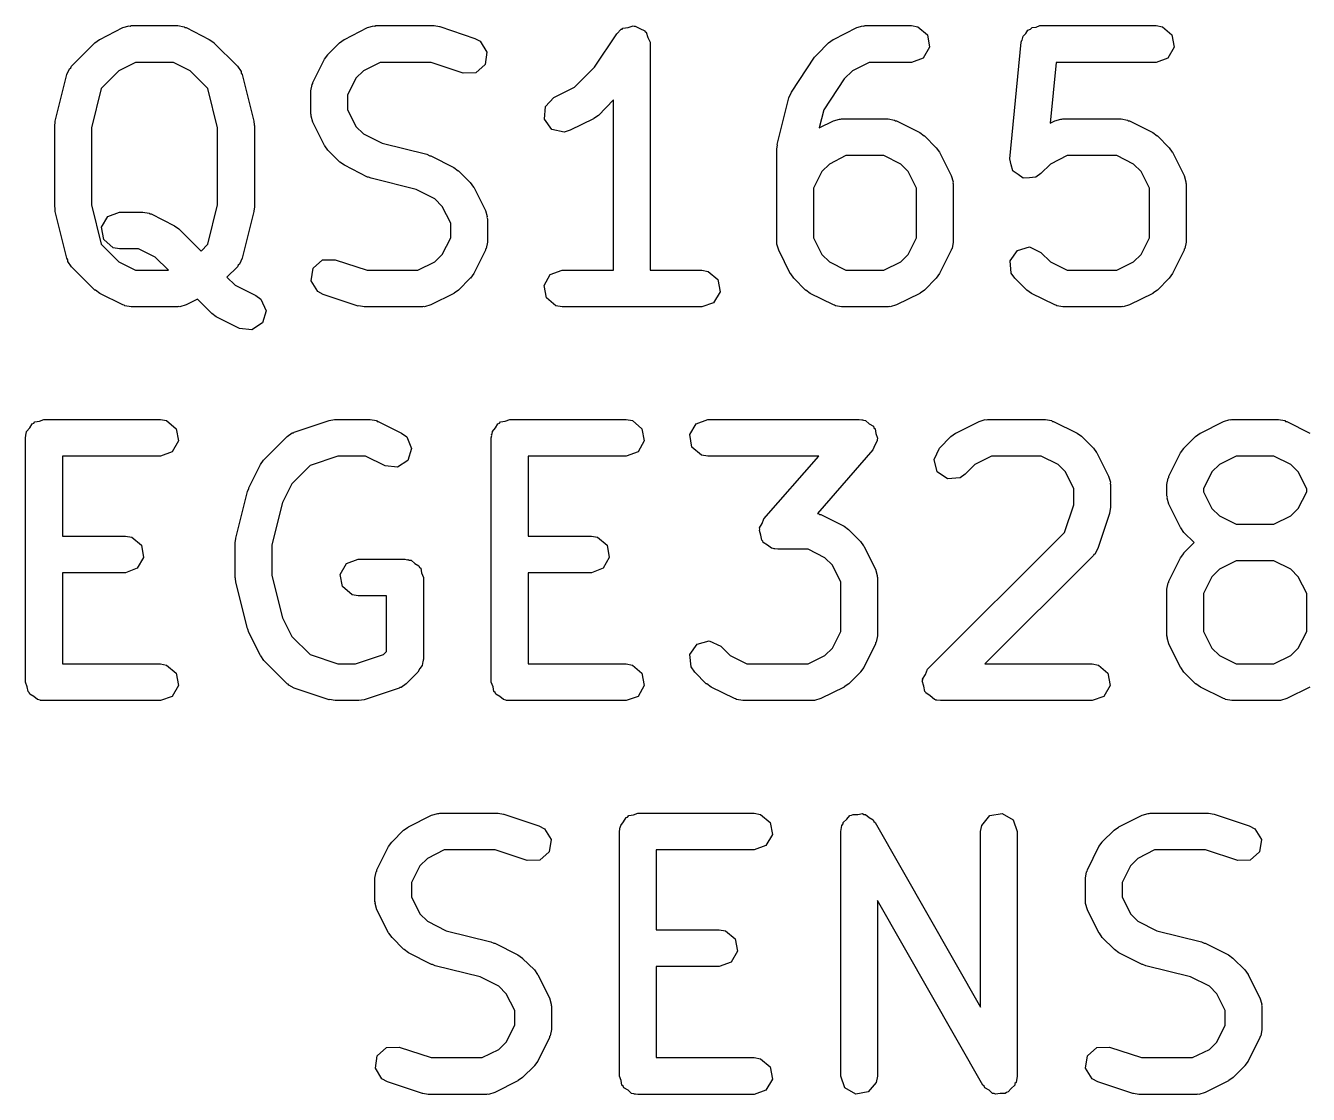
# Model space of a CAD drawing. Extents: x 127.9 to 167.5, y -121.6 to -83.1.
# Drawn here: x 138.49 to 143.73, y -121.64 to -117.27 of the extents above; entities that cross this region are included whole.
import ezdxf

# ---------------------------------------------------------------- set-up
doc = ezdxf.new("R2010")
doc.units = 0
doc.layers.add('BLACK', color=7, linetype='CONTINUOUS')

msp = doc.modelspace()

# ---------------------------------------------------------------- linework, layer by layer
at = {"layer": 'BLACK', "linetype": 'CONTINUOUS'}
for p, q in [((138.912, -117.269), (138.917, -117.267)), ((138.917, -117.267), (139.107, -117.267)), ((139.107, -117.267), (139.133, -117.272)), ((139.912, -117.269), (139.917, -117.267)), ((139.917, -117.267), (140.155, -117.267)), ((140.155, -117.267), (140.177, -117.271)), ((141.912, -117.269), (141.917, -117.267)), ((141.917, -117.267), (142.107, -117.267)), ((142.107, -117.267), (142.133, -117.272)), ((142.616, -117.273), (142.631, -117.267)), ((142.631, -117.267), (143.107, -117.267)), ((143.107, -117.267), (143.133, -117.272)), ((138.788, -117.323), (138.883, -117.275)), ((138.883, -117.275), (138.908, -117.268)), ((138.908, -117.268), (138.912, -117.269)), ((139.133, -117.272), (139.136, -117.275)), ((139.136, -117.275), (139.141, -117.275)), ((139.141, -117.275), (139.236, -117.323)), ((139.788, -117.323), (139.883, -117.275)), ((139.883, -117.275), (139.908, -117.268)), ((139.908, -117.268), (139.912, -117.269)), ((140.177, -117.271), (140.178, -117.271)), ((140.178, -117.271), (140.321, -117.319)), ((140.321, -117.319), (140.344, -117.331)), ((140.811, -117.437), (140.902, -117.301)), ((140.902, -117.301), (140.92, -117.282)), ((140.92, -117.282), (140.924, -117.281)), ((140.924, -117.281), (140.927, -117.277)), ((140.927, -117.277), (140.948, -117.274)), ((140.948, -117.274), (140.969, -117.268)), ((140.969, -117.268), (140.973, -117.269)), ((140.973, -117.269), (140.977, -117.269)), ((140.977, -117.269), (140.996, -117.279)), ((140.996, -117.279), (141.016, -117.288)), ((141.016, -117.288), (141.018, -117.292)), ((141.018, -117.292), (141.022, -117.294)), ((141.022, -117.294), (141.029, -117.315)), ((141.029, -117.315), (141.039, -117.334)), ((141.788, -117.323), (141.883, -117.275)), ((141.883, -117.275), (141.908, -117.268)), ((141.908, -117.268), (141.912, -117.269)), ((142.133, -117.272), (142.172, -117.305)), ((142.172, -117.305), (142.181, -117.355)), ((142.559, -117.327), (142.563, -117.31)), ((142.563, -117.31), (142.575, -117.299)), ((142.575, -117.299), (142.583, -117.285)), ((142.583, -117.285), (142.593, -117.281)), ((142.593, -117.281), (142.6, -117.274)), ((142.6, -117.274), (142.616, -117.273)), ((143.133, -117.272), (143.172, -117.305)), ((143.172, -117.305), (143.181, -117.355)), ((138.673, -117.432), (138.768, -117.337)), ((138.768, -117.337), (138.787, -117.324)), ((138.787, -117.324), (138.788, -117.323)), ((139.236, -117.323), (139.254, -117.336)), ((139.254, -117.336), (139.255, -117.337)), ((139.255, -117.337), (139.351, -117.432)), ((139.721, -117.385), (139.768, -117.337)), ((139.768, -117.337), (139.787, -117.324)), ((139.787, -117.324), (139.788, -117.323)), ((140.344, -117.331), (140.371, -117.375)), ((141.039, -117.334), (141.038, -117.338)), ((141.038, -117.338), (141.039, -117.342)), ((141.039, -117.342), (141.039, -118.267)), ((141.721, -117.385), (141.768, -117.337)), ((141.768, -117.337), (141.787, -117.324)), ((141.787, -117.324), (141.788, -117.323)), ((142.181, -117.355), (142.155, -117.4)), ((142.509, -117.811), (142.556, -117.335)), ((142.556, -117.335), (142.557, -117.331)), ((142.557, -117.329), (142.559, -117.327)), ((142.557, -117.331), (142.557, -117.329)), ((143.181, -117.355), (143.155, -117.4)), ((138.934, -117.417), (138.866, -117.452)), ((139.089, -117.417), (138.934, -117.417)), ((139.158, -117.452), (139.089, -117.417)), ((139.659, -117.499), (139.707, -117.404)), ((139.707, -117.404), (139.72, -117.386)), ((139.72, -117.386), (139.721, -117.385)), ((139.934, -117.417), (139.866, -117.452)), ((140.143, -117.417), (139.934, -117.417)), ((140.274, -117.461), (140.143, -117.417)), ((140.371, -117.375), (140.364, -117.426)), ((141.616, -117.539), (141.711, -117.396)), ((141.711, -117.396), (141.719, -117.388)), ((141.719, -117.388), (141.721, -117.385)), ((141.934, -117.417), (141.866, -117.452)), ((142.107, -117.417), (141.934, -117.417)), ((142.155, -117.4), (142.107, -117.417)), ((142.699, -117.417), (142.674, -117.666)), ((143.107, -117.417), (142.699, -117.417)), ((143.155, -117.4), (143.107, -117.417)), ((138.606, -117.658), (138.653, -117.467)), ((138.653, -117.467), (138.664, -117.443)), ((138.664, -117.443), (138.67, -117.439)), ((138.67, -117.439), (138.673, -117.432)), ((138.866, -117.452), (138.794, -117.524)), ((139.23, -117.524), (139.158, -117.452)), ((139.351, -117.432), (139.366, -117.454)), ((139.366, -117.454), (139.366, -117.461)), ((139.366, -117.461), (139.37, -117.467)), ((139.37, -117.467), (139.418, -117.658)), ((139.866, -117.452), (139.835, -117.482)), ((140.325, -117.46), (140.274, -117.461)), ((140.364, -117.426), (140.325, -117.46)), ((140.729, -117.519), (140.811, -117.437)), ((141.866, -117.452), (141.832, -117.485)), ((138.794, -117.524), (138.754, -117.685)), ((139.27, -117.685), (139.23, -117.524)), ((139.651, -117.533), (139.656, -117.507)), ((139.656, -117.507), (139.659, -117.504)), ((139.659, -117.504), (139.659, -117.499)), ((139.835, -117.482), (139.801, -117.551)), ((140.645, -117.561), (140.729, -117.519)), ((141.832, -117.485), (141.748, -117.611)), ((139.651, -117.628), (139.651, -117.533)), ((139.801, -117.551), (139.801, -117.61)), ((140.61, -117.598), (140.645, -117.561)), ((140.889, -117.571), (140.827, -117.634)), ((140.889, -118.267), (140.889, -117.571)), ((141.558, -117.753), (141.606, -117.562)), ((141.606, -117.562), (141.616, -117.539)), ((141.616, -117.539), (141.616, -117.539)), ((139.653, -117.632), (139.651, -117.628)), ((139.652, -117.637), (139.653, -117.632)), ((139.801, -117.61), (139.835, -117.679)), ((140.607, -117.649), (140.61, -117.598)), ((140.827, -117.634), (140.808, -117.646)), ((141.748, -117.611), (141.73, -117.685)), ((138.604, -117.676), (138.606, -117.661)), ((138.604, -118.009), (138.604, -117.676)), ((138.606, -117.661), (138.606, -117.658)), ((138.754, -117.685), (138.754, -118)), ((139.27, -118), (139.27, -117.685)), ((139.418, -117.658), (139.419, -117.672)), ((139.419, -117.672), (139.42, -117.676)), ((139.42, -117.676), (139.42, -118.009)), ((139.659, -117.662), (139.652, -117.637)), ((139.707, -117.757), (139.659, -117.662)), ((139.835, -117.679), (139.866, -117.709)), ((140.637, -117.691), (140.607, -117.649)), ((140.807, -117.648), (140.712, -117.695)), ((140.808, -117.646), (140.807, -117.648)), ((141.73, -117.685), (141.788, -117.656)), ((141.788, -117.656), (141.813, -117.649)), ((141.813, -117.649), (141.817, -117.65)), ((141.817, -117.65), (141.821, -117.648)), ((141.821, -117.648), (142.012, -117.648)), ((142.012, -117.648), (142.038, -117.653)), ((142.038, -117.653), (142.041, -117.656)), ((142.041, -117.656), (142.045, -117.656)), ((142.045, -117.656), (142.141, -117.704)), ((142.674, -117.666), (142.693, -117.656)), ((142.693, -117.656), (142.718, -117.649)), ((142.718, -117.649), (142.722, -117.65)), ((142.722, -117.65), (142.726, -117.648)), ((142.726, -117.648), (142.964, -117.648)), ((142.964, -117.648), (142.99, -117.653)), ((142.99, -117.653), (142.993, -117.656)), ((142.993, -117.656), (142.998, -117.656)), ((142.998, -117.656), (143.093, -117.704)), ((139.866, -117.709), (139.943, -117.748)), ((140.687, -117.703), (140.637, -117.691)), ((140.712, -117.695), (140.687, -117.703)), ((142.141, -117.704), (142.159, -117.717)), ((142.159, -117.717), (142.16, -117.718)), ((142.16, -117.718), (142.208, -117.766)), ((143.093, -117.704), (143.111, -117.717)), ((143.111, -117.717), (143.113, -117.718)), ((143.113, -117.718), (143.16, -117.766)), ((139.708, -117.758), (139.707, -117.757)), ((139.721, -117.776), (139.708, -117.758)), ((139.768, -117.824), (139.721, -117.776)), ((139.943, -117.748), (140.125, -117.793)), ((141.556, -117.771), (141.559, -117.756)), ((141.556, -118.152), (141.556, -117.771)), ((141.559, -117.756), (141.558, -117.753)), ((142.208, -117.766), (142.221, -117.784)), ((142.221, -117.784), (142.222, -117.785)), ((142.222, -117.785), (142.269, -117.88)), ((143.16, -117.766), (143.173, -117.784)), ((143.173, -117.784), (143.174, -117.785)), ((143.174, -117.785), (143.222, -117.88)), ((139.77, -117.825), (139.768, -117.824)), ((139.788, -117.838), (139.77, -117.825)), ((139.883, -117.886), (139.788, -117.838)), ((140.125, -117.793), (140.137, -117.799)), ((140.137, -117.799), (140.141, -117.799)), ((140.141, -117.799), (140.236, -117.847)), ((141.771, -117.833), (141.74, -117.863)), ((141.839, -117.798), (141.771, -117.833)), ((141.994, -117.798), (141.839, -117.798)), ((142.063, -117.833), (141.994, -117.798)), ((142.093, -117.863), (142.063, -117.833)), ((142.509, -117.812), (142.509, -117.811)), ((142.515, -117.836), (142.509, -117.812)), ((142.509, -117.812), (142.509, -117.812)), ((142.521, -117.861), (142.515, -117.836)), ((142.675, -117.833), (142.636, -117.872)), ((142.744, -117.798), (142.675, -117.833)), ((142.947, -117.798), (142.744, -117.798)), ((143.015, -117.833), (142.947, -117.798)), ((143.046, -117.863), (143.015, -117.833)), ((139.887, -117.886), (139.883, -117.886)), ((139.898, -117.891), (139.887, -117.886)), ((140.081, -117.937), (139.898, -117.891)), ((140.236, -117.847), (140.254, -117.86)), ((140.254, -117.86), (140.255, -117.861)), ((140.255, -117.861), (140.303, -117.908)), ((141.74, -117.863), (141.706, -117.932)), ((142.127, -117.932), (142.093, -117.863)), ((142.269, -117.88), (142.277, -117.905)), ((142.522, -117.861), (142.521, -117.861)), ((142.522, -117.862), (142.522, -117.861)), ((142.543, -117.876), (142.522, -117.862)), ((142.563, -117.891), (142.543, -117.876)), ((142.564, -117.891), (142.563, -117.891)), ((142.589, -117.889), (142.564, -117.891)), ((142.564, -117.891), (142.564, -117.891)), ((142.614, -117.887), (142.589, -117.889)), ((142.615, -117.887), (142.614, -117.887)), ((142.636, -117.872), (142.615, -117.887)), ((142.615, -117.887), (142.615, -117.887)), ((143.08, -117.932), (143.046, -117.863)), ((143.222, -117.88), (143.229, -117.905)), ((140.158, -117.975), (140.081, -117.937)), ((140.303, -117.908), (140.316, -117.927)), ((140.316, -117.927), (140.317, -117.928)), ((140.317, -117.928), (140.365, -118.023)), ((141.706, -117.932), (141.706, -118.134)), ((142.127, -118.134), (142.127, -117.932)), ((142.277, -117.905), (142.276, -117.91)), ((142.276, -117.91), (142.277, -117.914)), ((142.277, -117.914), (142.277, -118.152)), ((143.08, -118.134), (143.08, -117.932)), ((143.229, -117.905), (143.228, -117.91)), ((143.228, -117.91), (143.23, -117.914)), ((143.23, -117.914), (143.23, -118.152)), ((138.754, -118), (138.794, -118.161)), ((139.23, -118.161), (139.27, -118)), ((140.188, -118.006), (140.158, -117.975)), ((138.605, -118.012), (138.604, -118.009)), ((138.606, -118.027), (138.605, -118.012)), ((138.653, -118.218), (138.606, -118.027)), ((138.795, -118.091), (138.821, -118.047)), ((138.821, -118.047), (138.869, -118.029)), ((138.869, -118.029), (138.964, -118.029)), ((138.964, -118.029), (138.99, -118.034)), ((138.99, -118.034), (138.993, -118.037)), ((138.993, -118.037), (138.998, -118.037)), ((138.998, -118.037), (139.093, -118.085)), ((139.418, -118.027), (139.37, -118.218)), ((139.42, -118.009), (139.418, -118.024)), ((139.418, -118.024), (139.418, -118.027)), ((140.223, -118.074), (140.188, -118.006)), ((140.365, -118.023), (140.372, -118.048)), ((140.372, -118.048), (140.371, -118.052)), ((140.371, -118.052), (140.373, -118.057)), ((138.804, -118.142), (138.795, -118.091)), ((139.093, -118.085), (139.111, -118.098)), ((139.111, -118.098), (139.113, -118.099)), ((139.113, -118.099), (139.202, -118.189)), ((140.223, -118.134), (140.223, -118.074)), ((140.373, -118.057), (140.373, -118.152)), ((138.843, -118.175), (138.804, -118.142)), ((140.188, -118.203), (140.223, -118.134)), ((140.373, -118.152), (140.368, -118.178)), ((141.557, -118.156), (141.556, -118.152)), ((141.556, -118.16), (141.557, -118.156)), ((141.706, -118.134), (141.74, -118.203)), ((142.093, -118.203), (142.127, -118.134)), ((142.277, -118.152), (142.273, -118.178)), ((143.046, -118.203), (143.08, -118.134)), ((143.23, -118.152), (143.225, -118.178)), ((138.794, -118.161), (138.866, -118.233)), ((138.869, -118.179), (138.843, -118.175)), ((138.947, -118.179), (138.869, -118.179)), ((139.015, -118.214), (138.947, -118.179)), ((139.202, -118.189), (139.23, -118.161)), ((140.158, -118.233), (140.188, -118.203)), ((140.365, -118.185), (140.317, -118.281)), ((140.368, -118.178), (140.365, -118.181)), ((140.365, -118.181), (140.365, -118.185)), ((141.564, -118.185), (141.556, -118.16)), ((141.611, -118.281), (141.564, -118.185)), ((141.74, -118.203), (141.771, -118.233)), ((142.063, -118.233), (142.093, -118.203)), ((142.269, -118.185), (142.222, -118.281)), ((142.27, -118.181), (142.269, -118.185)), ((142.273, -118.178), (142.27, -118.181)), ((142.511, -118.228), (142.54, -118.186)), ((142.54, -118.186), (142.59, -118.172)), ((142.59, -118.172), (142.636, -118.194)), ((142.636, -118.194), (142.675, -118.233)), ((143.015, -118.233), (143.046, -118.203)), ((143.222, -118.185), (143.174, -118.281)), ((143.225, -118.178), (143.222, -118.181)), ((143.222, -118.181), (143.222, -118.185)), ((138.658, -118.224), (138.653, -118.218)), ((138.658, -118.231), (138.658, -118.224)), ((138.673, -118.253), (138.658, -118.231)), ((138.768, -118.348), (138.673, -118.253)), ((138.866, -118.233), (138.934, -118.267)), ((139.069, -118.267), (139.015, -118.214)), ((139.351, -118.253), (139.308, -118.295)), ((139.354, -118.246), (139.351, -118.253)), ((139.36, -118.242), (139.354, -118.246)), ((139.37, -118.218), (139.36, -118.242)), ((139.653, -118.31), (139.66, -118.259)), ((139.66, -118.259), (139.699, -118.225)), ((139.699, -118.225), (139.75, -118.224)), ((139.75, -118.224), (139.881, -118.267)), ((140.089, -118.267), (140.158, -118.233)), ((141.771, -118.233), (141.839, -118.267)), ((141.994, -118.267), (142.063, -118.233)), ((142.515, -118.279), (142.511, -118.228)), ((142.675, -118.233), (142.744, -118.267)), ((142.947, -118.267), (143.015, -118.233)), ((138.934, -118.267), (139.069, -118.267)), ((139.308, -118.295), (139.342, -118.328)), ((139.68, -118.354), (139.653, -118.31)), ((139.881, -118.267), (140.089, -118.267)), ((140.303, -118.3), (140.255, -118.348)), ((140.304, -118.299), (140.303, -118.3)), ((140.317, -118.281), (140.304, -118.299)), ((140.605, -118.329), (140.63, -118.285)), ((140.63, -118.285), (140.679, -118.267)), ((140.679, -118.267), (140.889, -118.267)), ((141.039, -118.267), (141.25, -118.267)), ((141.25, -118.267), (141.276, -118.272)), ((141.276, -118.272), (141.315, -118.305)), ((141.315, -118.305), (141.324, -118.355)), ((141.613, -118.282), (141.611, -118.281)), ((141.626, -118.3), (141.613, -118.282)), ((141.673, -118.348), (141.626, -118.3)), ((141.839, -118.267), (141.994, -118.267)), ((142.208, -118.3), (142.16, -118.348)), ((142.222, -118.281), (142.208, -118.299)), ((142.208, -118.299), (142.208, -118.3)), ((142.53, -118.3), (142.515, -118.279)), ((142.578, -118.348), (142.53, -118.3)), ((142.744, -118.267), (142.947, -118.267)), ((143.16, -118.3), (143.113, -118.348)), ((143.161, -118.299), (143.16, -118.3)), ((143.174, -118.281), (143.161, -118.299)), ((138.77, -118.348), (138.768, -118.348)), ((138.788, -118.362), (138.77, -118.348)), ((138.883, -118.409), (138.788, -118.362)), ((139.342, -118.328), (139.426, -118.371)), ((139.702, -118.366), (139.68, -118.354)), ((139.845, -118.414), (139.702, -118.366)), ((140.236, -118.362), (140.141, -118.409)), ((140.237, -118.361), (140.236, -118.362)), ((140.255, -118.348), (140.237, -118.361)), ((140.614, -118.38), (140.605, -118.329)), ((141.324, -118.355), (141.298, -118.4)), ((141.675, -118.348), (141.673, -118.348)), ((141.693, -118.362), (141.675, -118.348)), ((141.788, -118.409), (141.693, -118.362)), ((142.141, -118.362), (142.045, -118.409)), ((142.142, -118.361), (142.141, -118.362)), ((142.16, -118.348), (142.142, -118.361)), ((142.579, -118.348), (142.578, -118.348)), ((142.597, -118.362), (142.579, -118.348)), ((142.693, -118.409), (142.597, -118.362)), ((143.093, -118.362), (142.998, -118.409)), ((143.094, -118.361), (143.093, -118.362)), ((143.113, -118.348), (143.094, -118.361)), ((138.888, -118.41), (138.883, -118.409)), ((138.891, -118.413), (138.888, -118.41)), ((138.917, -118.417), (138.891, -118.413)), ((139.107, -118.417), (138.917, -118.417)), ((139.111, -118.416), (139.107, -118.417)), ((139.116, -118.417), (139.111, -118.416)), ((139.141, -118.409), (139.116, -118.417)), ((139.188, -118.386), (139.141, -118.409)), ((139.245, -118.443), (139.188, -118.386)), ((139.426, -118.371), (139.447, -118.386)), ((139.447, -118.386), (139.468, -118.433)), ((139.847, -118.413), (139.845, -118.414)), ((139.869, -118.417), (139.847, -118.413)), ((140.107, -118.417), (139.869, -118.417)), ((140.111, -118.416), (140.107, -118.417)), ((140.116, -118.417), (140.111, -118.416)), ((140.141, -118.409), (140.116, -118.417)), ((140.653, -118.413), (140.614, -118.38)), ((140.679, -118.417), (140.653, -118.413)), ((141.25, -118.417), (140.679, -118.417)), ((141.298, -118.4), (141.25, -118.417)), ((141.792, -118.41), (141.788, -118.409)), ((141.796, -118.413), (141.792, -118.41)), ((141.821, -118.417), (141.796, -118.413)), ((142.012, -118.417), (141.821, -118.417)), ((142.016, -118.416), (142.012, -118.417)), ((142.02, -118.417), (142.016, -118.416)), ((142.045, -118.409), (142.02, -118.417)), ((142.697, -118.41), (142.693, -118.409)), ((142.701, -118.413), (142.697, -118.41)), ((142.726, -118.417), (142.701, -118.413)), ((142.964, -118.417), (142.726, -118.417)), ((142.968, -118.416), (142.964, -118.417)), ((142.973, -118.417), (142.968, -118.416)), ((142.998, -118.409), (142.973, -118.417)), ((139.246, -118.444), (139.245, -118.443)), ((139.264, -118.457), (139.246, -118.444)), ((139.359, -118.505), (139.264, -118.457)), ((139.468, -118.433), (139.453, -118.482)), ((139.41, -118.511), (139.359, -118.505)), ((139.453, -118.482), (139.41, -118.511)), ((138.518, -118.893), (138.522, -118.887)), ((138.522, -118.887), (138.541, -118.884)), ((138.541, -118.884), (138.56, -118.877)), ((138.56, -118.877), (139.036, -118.877)), ((139.036, -118.877), (139.061, -118.882)), ((139.061, -118.882), (139.101, -118.915)), ((139.583, -118.929), (139.726, -118.881)), ((139.726, -118.881), (139.748, -118.878)), ((139.748, -118.878), (139.75, -118.877)), ((139.75, -118.877), (139.893, -118.877)), ((139.893, -118.877), (139.919, -118.882)), ((139.919, -118.882), (139.922, -118.885)), ((139.922, -118.885), (139.926, -118.885)), ((139.926, -118.885), (140.022, -118.933)), ((140.422, -118.893), (140.427, -118.887)), ((140.427, -118.887), (140.446, -118.884)), ((140.446, -118.884), (140.464, -118.877)), ((140.464, -118.877), (140.94, -118.877)), ((140.94, -118.877), (140.966, -118.882)), ((140.966, -118.882), (141.005, -118.915)), ((141.226, -118.895), (141.274, -118.877)), ((141.274, -118.877), (141.893, -118.877)), ((141.893, -118.877), (141.904, -118.879)), ((141.904, -118.879), (141.907, -118.879)), ((141.907, -118.879), (141.91, -118.88)), ((141.91, -118.88), (141.919, -118.882)), ((141.919, -118.882), (141.934, -118.895)), ((142.288, -118.933), (142.383, -118.885)), ((142.383, -118.885), (142.408, -118.878)), ((142.408, -118.878), (142.412, -118.879)), ((142.412, -118.879), (142.417, -118.877)), ((142.417, -118.877), (142.655, -118.877)), ((142.655, -118.877), (142.68, -118.882)), ((142.68, -118.882), (142.684, -118.885)), ((142.684, -118.885), (142.688, -118.885)), ((142.688, -118.885), (142.784, -118.933)), ((143.288, -118.933), (143.383, -118.885)), ((143.383, -118.885), (143.408, -118.878)), ((143.408, -118.878), (143.412, -118.879)), ((143.412, -118.879), (143.417, -118.877)), ((143.417, -118.877), (143.607, -118.877)), ((143.607, -118.877), (143.633, -118.882)), ((143.633, -118.882), (143.636, -118.885)), ((143.636, -118.885), (143.641, -118.885)), ((143.641, -118.885), (143.736, -118.933)), ((138.485, -118.952), (138.486, -118.943)), ((138.486, -118.939), (138.487, -118.936)), ((138.486, -118.943), (138.486, -118.939)), ((138.487, -118.936), (138.489, -118.927)), ((138.489, -118.927), (138.502, -118.912)), ((138.502, -118.912), (138.511, -118.895)), ((138.511, -118.895), (138.518, -118.893)), ((139.101, -118.915), (139.11, -118.965)), ((139.554, -118.947), (139.575, -118.932)), ((139.575, -118.932), (139.58, -118.932)), ((139.58, -118.932), (139.583, -118.929)), ((140.022, -118.933), (140.043, -118.948)), ((140.389, -118.952), (140.391, -118.943)), ((140.39, -118.939), (140.392, -118.936)), ((140.391, -118.943), (140.39, -118.939)), ((140.392, -118.936), (140.394, -118.927)), ((140.394, -118.927), (140.406, -118.912)), ((140.406, -118.912), (140.416, -118.895)), ((140.416, -118.895), (140.422, -118.893)), ((141.005, -118.915), (141.014, -118.965)), ((141.2, -118.939), (141.226, -118.895)), ((141.209, -118.99), (141.2, -118.939)), ((141.934, -118.895), (141.951, -118.905)), ((141.951, -118.905), (141.953, -118.911)), ((141.953, -118.911), (141.958, -118.915)), ((141.958, -118.915), (141.961, -118.935)), ((141.961, -118.935), (141.968, -118.954)), ((142.268, -118.947), (142.287, -118.934)), ((142.287, -118.934), (142.288, -118.933)), ((142.784, -118.933), (142.802, -118.946)), ((143.268, -118.947), (143.287, -118.934)), ((143.287, -118.934), (143.288, -118.933)), ((138.485, -119.952), (138.485, -118.952)), ((139.11, -118.965), (139.084, -119.01)), ((139.459, -119.042), (139.554, -118.947)), ((140.043, -118.948), (140.063, -118.996)), ((140.063, -118.996), (140.048, -119.045)), ((140.389, -119.952), (140.389, -118.952)), ((141.014, -118.965), (140.989, -119.01)), ((141.248, -119.023), (141.209, -118.99)), ((141.957, -118.983), (141.949, -119.002)), ((141.967, -118.965), (141.957, -118.983)), ((141.968, -118.954), (141.966, -118.96)), ((141.966, -118.96), (141.967, -118.965)), ((142.199, -119.041), (142.221, -118.995)), ((142.221, -118.995), (142.268, -118.947)), ((142.802, -118.946), (142.803, -118.947)), ((142.803, -118.947), (142.851, -118.995)), ((142.851, -118.995), (142.864, -119.013)), ((143.207, -119.014), (143.22, -118.996)), ((143.22, -118.996), (143.221, -118.995)), ((143.221, -118.995), (143.268, -118.947)), ((139.036, -119.027), (138.635, -119.027)), ((138.635, -119.027), (138.635, -119.354)), ((139.084, -119.01), (139.036, -119.027)), ((139.445, -119.062), (139.458, -119.044)), ((139.458, -119.044), (139.459, -119.042)), ((139.762, -119.027), (139.648, -119.066)), ((139.875, -119.027), (139.762, -119.027)), ((139.955, -119.067), (139.875, -119.027)), ((140.048, -119.045), (140.006, -119.073)), ((140.94, -119.027), (140.539, -119.027)), ((140.539, -119.027), (140.539, -119.354)), ((140.989, -119.01), (140.94, -119.027)), ((141.274, -119.027), (141.248, -119.023)), ((141.728, -119.027), (141.274, -119.027)), ((141.503, -119.284), (141.728, -119.027)), ((141.949, -119.002), (141.722, -119.262)), ((142.212, -119.091), (142.199, -119.041)), ((142.434, -119.027), (142.366, -119.062)), ((142.637, -119.027), (142.434, -119.027)), ((142.706, -119.062), (142.637, -119.027)), ((142.864, -119.013), (142.865, -119.014)), ((142.865, -119.014), (142.912, -119.109)), ((143.159, -119.109), (143.207, -119.014)), ((143.434, -119.027), (143.366, -119.062)), ((143.589, -119.027), (143.434, -119.027)), ((143.658, -119.062), (143.589, -119.027)), ((139.397, -119.157), (139.445, -119.062)), ((139.648, -119.066), (139.574, -119.14)), ((140.006, -119.073), (139.955, -119.067)), ((142.254, -119.12), (142.212, -119.091)), ((142.327, -119.101), (142.306, -119.116)), ((142.366, -119.062), (142.327, -119.101)), ((142.736, -119.092), (142.706, -119.062)), ((142.77, -119.161), (142.736, -119.092)), ((143.335, -119.092), (143.301, -119.161)), ((143.366, -119.062), (143.335, -119.092)), ((143.688, -119.092), (143.658, -119.062)), ((143.723, -119.161), (143.688, -119.092)), ((139.574, -119.14), (139.535, -119.217)), ((142.306, -119.116), (142.254, -119.12)), ((142.912, -119.109), (142.92, -119.134)), ((142.92, -119.134), (142.919, -119.139)), ((142.919, -119.139), (142.92, -119.143)), ((142.92, -119.143), (142.92, -119.238)), ((143.151, -119.143), (143.156, -119.117)), ((143.151, -119.19), (143.151, -119.143)), ((143.156, -119.117), (143.159, -119.114)), ((143.159, -119.114), (143.159, -119.109)), ((139.344, -119.363), (139.392, -119.172)), ((139.392, -119.172), (139.397, -119.16)), ((139.397, -119.16), (139.397, -119.157)), ((142.77, -119.226), (142.77, -119.161)), ((143.153, -119.195), (143.151, -119.19)), ((143.152, -119.199), (143.153, -119.195)), ((143.159, -119.224), (143.152, -119.199)), ((143.301, -119.161), (143.301, -119.173)), ((143.301, -119.173), (143.335, -119.241)), ((143.688, -119.241), (143.723, -119.173)), ((143.723, -119.173), (143.723, -119.161)), ((139.535, -119.217), (139.492, -119.39)), ((142.732, -119.34), (142.77, -119.226)), ((142.92, -119.238), (142.916, -119.26)), ((143.207, -119.319), (143.159, -119.224)), ((143.335, -119.241), (143.366, -119.272)), ((143.658, -119.272), (143.688, -119.241)), ((141.486, -119.32), (141.496, -119.303)), ((141.496, -119.303), (141.503, -119.284)), ((141.722, -119.262), (141.728, -119.263)), ((141.728, -119.263), (141.731, -119.266)), ((141.731, -119.266), (141.736, -119.266)), ((141.736, -119.266), (141.831, -119.314)), ((142.916, -119.262), (142.869, -119.405)), ((142.916, -119.26), (142.916, -119.262)), ((143.366, -119.272), (143.434, -119.306)), ((143.434, -119.306), (143.589, -119.306)), ((143.589, -119.306), (143.658, -119.272)), ((138.635, -119.354), (138.893, -119.354)), ((138.893, -119.354), (138.919, -119.358)), ((138.919, -119.358), (138.958, -119.391)), ((139.344, -119.366), (139.344, -119.363)), ((140.539, -119.354), (140.798, -119.354)), ((140.798, -119.354), (140.823, -119.358)), ((140.823, -119.358), (140.863, -119.391)), ((141.485, -119.332), (141.487, -119.326)), ((141.491, -119.351), (141.485, -119.332)), ((141.487, -119.326), (141.486, -119.32)), ((141.495, -119.371), (141.491, -119.351)), ((141.831, -119.314), (141.849, -119.327)), ((141.849, -119.327), (141.851, -119.328)), ((141.851, -119.328), (141.898, -119.376)), ((142.173, -119.899), (142.732, -119.34)), ((143.208, -119.32), (143.207, -119.319)), ((143.221, -119.339), (143.208, -119.32)), ((143.263, -119.381), (143.221, -119.339)), ((138.958, -119.391), (138.967, -119.442)), ((139.342, -119.381), (139.344, -119.366)), ((139.342, -119.524), (139.342, -119.381)), ((139.492, -119.39), (139.492, -119.515)), ((140.863, -119.391), (140.871, -119.442)), ((141.499, -119.375), (141.495, -119.371)), ((141.501, -119.38), (141.499, -119.375)), ((141.518, -119.391), (141.501, -119.38)), ((141.534, -119.404), (141.518, -119.391)), ((141.542, -119.405), (141.534, -119.404)), ((141.545, -119.407), (141.542, -119.405)), ((141.548, -119.406), (141.545, -119.407)), ((141.56, -119.408), (141.548, -119.406)), ((141.685, -119.408), (141.56, -119.408)), ((141.753, -119.443), (141.685, -119.408)), ((141.898, -119.376), (141.911, -119.394)), ((141.911, -119.394), (141.912, -119.395)), ((141.912, -119.395), (141.96, -119.49)), ((142.869, -119.405), (142.856, -119.428)), ((143.221, -119.423), (143.263, -119.381)), ((138.967, -119.442), (138.941, -119.486)), ((139.771, -119.511), (139.797, -119.466)), ((139.797, -119.466), (139.845, -119.449)), ((139.845, -119.449), (140.036, -119.449)), ((140.036, -119.449), (140.045, -119.451)), ((140.045, -119.451), (140.049, -119.45)), ((140.049, -119.45), (140.052, -119.452)), ((140.052, -119.452), (140.061, -119.453)), ((140.061, -119.453), (140.076, -119.466)), ((140.076, -119.466), (140.093, -119.476)), ((140.871, -119.442), (140.846, -119.486)), ((141.784, -119.473), (141.753, -119.443)), ((142.851, -119.434), (142.407, -119.877)), ((142.853, -119.43), (142.851, -119.434)), ((142.856, -119.428), (142.853, -119.43)), ((143.159, -119.538), (143.207, -119.443)), ((143.207, -119.443), (143.22, -119.425)), ((143.22, -119.425), (143.221, -119.423)), ((143.434, -119.456), (143.366, -119.49)), ((143.589, -119.456), (143.434, -119.456)), ((143.658, -119.49), (143.589, -119.456)), ((138.893, -119.504), (138.635, -119.504)), ((138.635, -119.504), (138.635, -119.877)), ((138.941, -119.486), (138.893, -119.504)), ((139.492, -119.515), (139.535, -119.688)), ((139.78, -119.561), (139.771, -119.511)), ((140.093, -119.476), (140.095, -119.482)), ((140.095, -119.482), (140.101, -119.486)), ((140.101, -119.486), (140.104, -119.505)), ((140.104, -119.505), (140.111, -119.524)), ((140.798, -119.504), (140.539, -119.504)), ((140.539, -119.504), (140.539, -119.877)), ((140.846, -119.486), (140.798, -119.504)), ((141.818, -119.542), (141.784, -119.473)), ((141.96, -119.49), (141.967, -119.515)), ((141.967, -119.515), (141.966, -119.52)), ((141.966, -119.52), (141.968, -119.524)), ((143.335, -119.521), (143.301, -119.589)), ((143.366, -119.49), (143.335, -119.521)), ((143.688, -119.521), (143.658, -119.49)), ((143.723, -119.589), (143.688, -119.521)), ((139.343, -119.527), (139.342, -119.524)), ((139.344, -119.542), (139.343, -119.527)), ((139.392, -119.732), (139.344, -119.542)), ((139.82, -119.594), (139.78, -119.561)), ((140.111, -119.524), (140.111, -119.857)), ((141.818, -119.744), (141.818, -119.542)), ((141.968, -119.524), (141.968, -119.762)), ((143.151, -119.571), (143.156, -119.546)), ((143.151, -119.762), (143.151, -119.571)), ((143.156, -119.546), (143.159, -119.542)), ((143.159, -119.542), (143.159, -119.538)), ((139.845, -119.599), (139.82, -119.594)), ((139.961, -119.599), (139.845, -119.599)), ((139.961, -119.826), (139.961, -119.599)), ((143.301, -119.589), (143.301, -119.744)), ((143.723, -119.744), (143.723, -119.589)), ((139.535, -119.688), (139.574, -119.765)), ((139.394, -119.735), (139.392, -119.732)), ((139.397, -119.748), (139.394, -119.735)), ((139.445, -119.843), (139.397, -119.748)), ((139.574, -119.765), (139.648, -119.839)), ((141.231, -119.796), (141.28, -119.782)), ((141.28, -119.782), (141.327, -119.804)), ((141.784, -119.813), (141.818, -119.744)), ((141.968, -119.762), (141.963, -119.788)), ((143.153, -119.766), (143.151, -119.762)), ((143.152, -119.77), (143.153, -119.766)), ((143.159, -119.795), (143.152, -119.77)), ((143.301, -119.744), (143.335, -119.813)), ((143.688, -119.813), (143.723, -119.744)), ((139.948, -119.839), (139.961, -119.826)), ((141.201, -119.838), (141.231, -119.796)), ((141.327, -119.804), (141.366, -119.843)), ((141.753, -119.843), (141.784, -119.813)), ((141.96, -119.795), (141.912, -119.891)), ((141.963, -119.788), (141.96, -119.791)), ((141.96, -119.791), (141.96, -119.795)), ((143.207, -119.891), (143.159, -119.795)), ((143.335, -119.813), (143.366, -119.843)), ((143.658, -119.843), (143.688, -119.813)), ((138.635, -119.877), (139.036, -119.877)), ((139.036, -119.877), (139.061, -119.882)), ((139.061, -119.882), (139.101, -119.915)), ((139.446, -119.844), (139.445, -119.843)), ((139.459, -119.863), (139.446, -119.844)), ((139.554, -119.958), (139.459, -119.863)), ((139.648, -119.839), (139.762, -119.877)), ((139.762, -119.877), (139.833, -119.877)), ((139.833, -119.877), (139.948, -119.839)), ((140.106, -119.883), (140.096, -119.895)), ((140.109, -119.867), (140.106, -119.883)), ((140.11, -119.864), (140.109, -119.867)), ((140.111, -119.857), (140.11, -119.862)), ((140.11, -119.862), (140.11, -119.864)), ((140.539, -119.877), (140.94, -119.877)), ((140.94, -119.877), (140.966, -119.882)), ((140.966, -119.882), (141.005, -119.915)), ((141.206, -119.889), (141.201, -119.838)), ((141.221, -119.91), (141.206, -119.889)), ((141.366, -119.843), (141.434, -119.877)), ((141.434, -119.877), (141.685, -119.877)), ((141.685, -119.877), (141.753, -119.843)), ((142.407, -119.877), (142.845, -119.877)), ((142.845, -119.877), (142.871, -119.882)), ((142.871, -119.882), (142.91, -119.915)), ((143.366, -119.843), (143.434, -119.877)), ((143.434, -119.877), (143.589, -119.877)), ((143.589, -119.877), (143.658, -119.843)), ((139.101, -119.915), (139.11, -119.965)), ((140.089, -119.91), (140.041, -119.958)), ((140.096, -119.895), (140.089, -119.91)), ((141.005, -119.915), (141.014, -119.965)), ((141.268, -119.958), (141.221, -119.91)), ((141.898, -119.91), (141.851, -119.958)), ((141.899, -119.909), (141.898, -119.91)), ((141.912, -119.891), (141.899, -119.909)), ((142.152, -119.939), (142.164, -119.92)), ((142.153, -119.943), (142.152, -119.939)), ((142.164, -119.92), (142.173, -119.899)), ((142.91, -119.915), (142.919, -119.965)), ((143.208, -119.892), (143.207, -119.891)), ((143.221, -119.91), (143.208, -119.892)), ((143.268, -119.958), (143.221, -119.91)), ((138.491, -119.971), (138.485, -119.952)), ((138.495, -119.99), (138.491, -119.971)), ((138.5, -119.994), (138.495, -119.99)), ((138.502, -120.001), (138.5, -119.994)), ((139.11, -119.965), (139.084, -120.01)), ((139.558, -119.96), (139.554, -119.958)), ((139.561, -119.964), (139.558, -119.96)), ((139.583, -119.976), (139.561, -119.964)), ((139.726, -120.024), (139.583, -119.976)), ((140.012, -119.976), (139.869, -120.024)), ((140.015, -119.973), (140.012, -119.976)), ((140.02, -119.973), (140.015, -119.973)), ((140.041, -119.958), (140.02, -119.973)), ((140.396, -119.971), (140.389, -119.952)), ((140.399, -119.99), (140.396, -119.971)), ((140.405, -119.994), (140.399, -119.99)), ((140.407, -120.001), (140.405, -119.994)), ((141.014, -119.965), (140.989, -120.01)), ((141.27, -119.958), (141.268, -119.958)), ((141.288, -119.972), (141.27, -119.958)), ((141.383, -120.019), (141.288, -119.972)), ((141.831, -119.972), (141.736, -120.019)), ((141.832, -119.971), (141.831, -119.972)), ((141.851, -119.958), (141.832, -119.971)), ((142.151, -119.946), (142.153, -119.943)), ((142.157, -119.968), (142.151, -119.946)), ((142.161, -119.99), (142.157, -119.968)), ((142.164, -119.992), (142.161, -119.99)), ((142.165, -119.995), (142.164, -119.992)), ((142.919, -119.965), (142.893, -120.01)), ((143.27, -119.958), (143.268, -119.958)), ((143.288, -119.972), (143.27, -119.958)), ((143.383, -120.019), (143.288, -119.972)), ((143.736, -119.972), (143.641, -120.019)), ((138.519, -120.01), (138.502, -120.001)), ((138.534, -120.023), (138.519, -120.01)), ((138.544, -120.025), (138.534, -120.023)), ((138.546, -120.026), (138.544, -120.025)), ((138.55, -120.026), (138.546, -120.026)), ((138.56, -120.027), (138.55, -120.026)), ((139.036, -120.027), (138.56, -120.027)), ((139.084, -120.01), (139.036, -120.027)), ((139.728, -120.023), (139.726, -120.024)), ((139.75, -120.027), (139.728, -120.023)), ((139.845, -120.027), (139.75, -120.027)), ((139.847, -120.027), (139.845, -120.027)), ((139.869, -120.024), (139.847, -120.027)), ((140.424, -120.01), (140.407, -120.001)), ((140.439, -120.023), (140.424, -120.01)), ((140.448, -120.025), (140.439, -120.023)), ((140.451, -120.026), (140.448, -120.025)), ((140.455, -120.026), (140.451, -120.026)), ((140.464, -120.027), (140.455, -120.026)), ((140.94, -120.027), (140.464, -120.027)), ((140.989, -120.01), (140.94, -120.027)), ((141.388, -120.02), (141.383, -120.019)), ((141.391, -120.023), (141.388, -120.02)), ((141.417, -120.027), (141.391, -120.023)), ((141.702, -120.027), (141.417, -120.027)), ((141.707, -120.026), (141.702, -120.027)), ((141.711, -120.027), (141.707, -120.026)), ((141.736, -120.019), (141.711, -120.027)), ((142.183, -120.008), (142.165, -119.995)), ((142.201, -120.023), (142.183, -120.008)), ((142.205, -120.024), (142.201, -120.023)), ((142.207, -120.025), (142.205, -120.024)), ((142.21, -120.025), (142.207, -120.025)), ((142.226, -120.027), (142.21, -120.025)), ((142.845, -120.027), (142.226, -120.027)), ((142.893, -120.01), (142.845, -120.027)), ((143.388, -120.02), (143.383, -120.019)), ((143.391, -120.023), (143.388, -120.02)), ((143.417, -120.027), (143.391, -120.023)), ((143.607, -120.027), (143.417, -120.027)), ((143.611, -120.026), (143.607, -120.027)), ((143.616, -120.027), (143.611, -120.026)), ((143.641, -120.019), (143.616, -120.027)), ((140.05, -120.543), (140.145, -120.495)), ((140.145, -120.495), (140.17, -120.488)), ((140.17, -120.488), (140.174, -120.489)), ((140.174, -120.489), (140.179, -120.487)), ((140.179, -120.487), (140.417, -120.487)), ((140.417, -120.487), (140.439, -120.491)), ((140.439, -120.491), (140.44, -120.491)), ((140.44, -120.491), (140.583, -120.539)), ((140.93, -120.522), (140.94, -120.505)), ((140.94, -120.505), (140.946, -120.503)), ((140.946, -120.503), (140.951, -120.497)), ((140.951, -120.497), (140.97, -120.494)), ((140.97, -120.494), (140.988, -120.487)), ((140.988, -120.487), (141.464, -120.487)), ((141.464, -120.487), (141.49, -120.492)), ((141.49, -120.492), (141.529, -120.525)), ((141.828, -120.525), (141.843, -120.512)), ((141.843, -120.512), (141.855, -120.497)), ((141.855, -120.497), (141.862, -120.496)), ((141.862, -120.496), (141.868, -120.492)), ((141.868, -120.492), (141.887, -120.492)), ((141.887, -120.492), (141.906, -120.489)), ((141.906, -120.489), (141.912, -120.492)), ((141.912, -120.492), (141.919, -120.492)), ((141.919, -120.492), (141.934, -120.505)), ((141.934, -120.505), (141.95, -120.514)), ((141.95, -120.514), (141.953, -120.521)), ((142.394, -120.537), (142.427, -120.497)), ((142.427, -120.497), (142.477, -120.489)), ((142.477, -120.489), (142.522, -120.514)), ((142.522, -120.514), (142.539, -120.562)), ((142.955, -120.543), (143.05, -120.495)), ((143.05, -120.495), (143.075, -120.488)), ((143.075, -120.488), (143.079, -120.489)), ((143.079, -120.489), (143.083, -120.487)), ((143.083, -120.487), (143.321, -120.487)), ((143.321, -120.487), (143.344, -120.491)), ((143.344, -120.491), (143.345, -120.491)), ((143.345, -120.491), (143.488, -120.539)), ((139.983, -120.605), (140.03, -120.557)), ((140.03, -120.557), (140.049, -120.544)), ((140.049, -120.544), (140.05, -120.543)), ((140.583, -120.539), (140.606, -120.551)), ((140.606, -120.551), (140.633, -120.595)), ((140.913, -120.562), (140.915, -120.553)), ((140.913, -121.562), (140.913, -120.562)), ((140.914, -120.549), (140.916, -120.546)), ((140.915, -120.553), (140.914, -120.549)), ((140.916, -120.546), (140.918, -120.537)), ((140.918, -120.537), (140.93, -120.522)), ((141.529, -120.525), (141.538, -120.575)), ((141.818, -120.562), (141.822, -120.537)), ((141.818, -121.562), (141.818, -120.562)), ((141.822, -120.537), (141.827, -120.531)), ((141.827, -120.531), (141.828, -120.525)), ((141.953, -120.521), (141.958, -120.525)), ((141.958, -120.525), (142.389, -121.28)), ((142.389, -120.562), (142.394, -120.537)), ((142.389, -121.28), (142.389, -120.562)), ((142.539, -120.562), (142.539, -121.562)), ((142.887, -120.605), (142.935, -120.557)), ((142.935, -120.557), (142.953, -120.544)), ((142.953, -120.544), (142.955, -120.543)), ((143.488, -120.539), (143.511, -120.551)), ((143.511, -120.551), (143.538, -120.595)), ((139.969, -120.624), (139.982, -120.606)), ((139.982, -120.606), (139.983, -120.605)), ((140.633, -120.595), (140.625, -120.646)), ((141.512, -120.62), (141.464, -120.637)), ((141.538, -120.575), (141.512, -120.62)), ((142.873, -120.624), (142.887, -120.606)), ((142.887, -120.606), (142.887, -120.605)), ((143.538, -120.595), (143.53, -120.646)), ((139.921, -120.719), (139.969, -120.624)), ((140.128, -120.672), (140.097, -120.702)), ((140.196, -120.637), (140.128, -120.672)), ((140.404, -120.637), (140.196, -120.637)), ((140.536, -120.681), (140.404, -120.637)), ((140.625, -120.646), (140.587, -120.68)), ((141.464, -120.637), (141.063, -120.637)), ((141.063, -120.637), (141.063, -120.964)), ((142.826, -120.719), (142.873, -120.624)), ((143.033, -120.672), (143.002, -120.702)), ((143.101, -120.637), (143.033, -120.672)), ((143.309, -120.637), (143.101, -120.637)), ((143.441, -120.681), (143.309, -120.637)), ((143.53, -120.646), (143.492, -120.68)), ((139.913, -120.753), (139.918, -120.727)), ((139.918, -120.727), (139.921, -120.724)), ((139.921, -120.724), (139.921, -120.719)), ((140.097, -120.702), (140.063, -120.771)), ((140.587, -120.68), (140.536, -120.681)), ((142.818, -120.753), (142.822, -120.727)), ((142.822, -120.727), (142.825, -120.724)), ((142.825, -120.724), (142.826, -120.719)), ((143.002, -120.702), (142.968, -120.771)), ((143.492, -120.68), (143.441, -120.681)), ((139.913, -120.848), (139.913, -120.753)), ((140.063, -120.771), (140.063, -120.83)), ((142.818, -120.848), (142.818, -120.753)), ((142.968, -120.771), (142.968, -120.83)), ((140.063, -120.83), (140.097, -120.899)), ((142.968, -120.83), (143.002, -120.899)), ((139.915, -120.852), (139.913, -120.848)), ((139.914, -120.857), (139.915, -120.852)), ((139.921, -120.882), (139.914, -120.857)), ((139.969, -120.977), (139.921, -120.882)), ((142.399, -121.6), (141.968, -120.845)), ((141.968, -120.845), (141.968, -121.562)), ((142.819, -120.852), (142.818, -120.848)), ((142.818, -120.857), (142.819, -120.852)), ((142.826, -120.882), (142.818, -120.857)), ((142.873, -120.977), (142.826, -120.882)), ((140.097, -120.899), (140.128, -120.929)), ((140.128, -120.929), (140.205, -120.968)), ((143.002, -120.899), (143.033, -120.929)), ((143.033, -120.929), (143.11, -120.968)), ((139.97, -120.978), (139.969, -120.977)), ((139.983, -120.996), (139.97, -120.978)), ((140.205, -120.968), (140.387, -121.013)), ((141.063, -120.964), (141.321, -120.964)), ((141.321, -120.964), (141.347, -120.968)), ((141.347, -120.968), (141.386, -121.001)), ((142.875, -120.978), (142.873, -120.977)), ((142.887, -120.996), (142.875, -120.978)), ((143.11, -120.968), (143.292, -121.013)), ((140.03, -121.044), (139.983, -120.996)), ((140.387, -121.013), (140.399, -121.019)), ((140.399, -121.019), (140.403, -121.019)), ((140.403, -121.019), (140.498, -121.067)), ((141.386, -121.001), (141.395, -121.052)), ((142.935, -121.044), (142.887, -120.996)), ((143.292, -121.013), (143.304, -121.019)), ((143.304, -121.019), (143.307, -121.019)), ((143.307, -121.019), (143.403, -121.067)), ((140.032, -121.045), (140.03, -121.044)), ((140.05, -121.058), (140.032, -121.045)), ((140.145, -121.106), (140.05, -121.058)), ((140.498, -121.067), (140.516, -121.08)), ((140.516, -121.08), (140.517, -121.081)), ((140.517, -121.081), (140.565, -121.128)), ((141.395, -121.052), (141.37, -121.096)), ((142.937, -121.045), (142.935, -121.044)), ((142.955, -121.058), (142.937, -121.045)), ((143.05, -121.106), (142.955, -121.058)), ((143.403, -121.067), (143.421, -121.08)), ((143.421, -121.08), (143.422, -121.081)), ((143.422, -121.081), (143.47, -121.128)), ((140.149, -121.106), (140.145, -121.106)), ((140.16, -121.111), (140.149, -121.106)), ((140.343, -121.157), (140.16, -121.111)), ((140.565, -121.128), (140.578, -121.147)), ((140.578, -121.147), (140.579, -121.148)), ((141.321, -121.114), (141.063, -121.114)), ((141.063, -121.114), (141.063, -121.487)), ((141.37, -121.096), (141.321, -121.114)), ((143.053, -121.106), (143.05, -121.106)), ((143.065, -121.111), (143.053, -121.106)), ((143.248, -121.157), (143.065, -121.111)), ((143.47, -121.128), (143.483, -121.147)), ((143.483, -121.147), (143.484, -121.148)), ((140.42, -121.195), (140.343, -121.157)), ((140.45, -121.226), (140.42, -121.195)), ((140.579, -121.148), (140.627, -121.243)), ((143.325, -121.195), (143.248, -121.157)), ((143.355, -121.226), (143.325, -121.195)), ((143.484, -121.148), (143.531, -121.243)), ((140.485, -121.294), (140.45, -121.226)), ((140.627, -121.243), (140.634, -121.268)), ((143.389, -121.294), (143.355, -121.226)), ((143.531, -121.243), (143.539, -121.268)), ((140.485, -121.354), (140.485, -121.294)), ((140.634, -121.268), (140.633, -121.272)), ((140.633, -121.272), (140.635, -121.277)), ((140.635, -121.277), (140.635, -121.372)), ((143.389, -121.354), (143.389, -121.294)), ((143.539, -121.268), (143.538, -121.272)), ((143.538, -121.272), (143.539, -121.277)), ((143.539, -121.277), (143.539, -121.372)), ((140.45, -121.423), (140.485, -121.354)), ((143.355, -121.423), (143.389, -121.354)), ((140.627, -121.405), (140.579, -121.501)), ((140.63, -121.398), (140.627, -121.401)), ((140.627, -121.401), (140.627, -121.405)), ((140.635, -121.372), (140.63, -121.398)), ((143.531, -121.405), (143.484, -121.501)), ((143.532, -121.401), (143.531, -121.405)), ((143.535, -121.398), (143.532, -121.401)), ((143.539, -121.372), (143.535, -121.398)), ((139.922, -121.479), (139.961, -121.445)), ((139.961, -121.445), (140.012, -121.444)), ((140.012, -121.444), (140.143, -121.487)), ((140.351, -121.487), (140.42, -121.453)), ((140.42, -121.453), (140.45, -121.423)), ((142.827, -121.479), (142.865, -121.445)), ((142.865, -121.445), (142.917, -121.444)), ((142.917, -121.444), (143.048, -121.487)), ((143.256, -121.487), (143.325, -121.453)), ((143.325, -121.453), (143.355, -121.423)), ((139.915, -121.53), (139.922, -121.479)), ((140.143, -121.487), (140.351, -121.487)), ((140.579, -121.501), (140.566, -121.519)), ((141.063, -121.487), (141.464, -121.487)), ((141.464, -121.487), (141.49, -121.492)), ((141.49, -121.492), (141.529, -121.525)), ((142.819, -121.53), (142.827, -121.479)), ((143.048, -121.487), (143.256, -121.487)), ((143.484, -121.501), (143.47, -121.519)), ((139.941, -121.574), (139.915, -121.53)), ((140.565, -121.52), (140.517, -121.568)), ((140.566, -121.519), (140.565, -121.52)), ((140.92, -121.581), (140.913, -121.562)), ((141.529, -121.525), (141.538, -121.575)), ((141.835, -121.611), (141.818, -121.562)), ((141.968, -121.562), (141.963, -121.588)), ((142.539, -121.562), (142.535, -121.588)), ((142.846, -121.574), (142.819, -121.53)), ((143.47, -121.52), (143.422, -121.568)), ((143.47, -121.519), (143.47, -121.52)), ((139.964, -121.586), (139.941, -121.574)), ((140.107, -121.634), (139.964, -121.586)), ((140.498, -121.582), (140.403, -121.629)), ((140.499, -121.581), (140.498, -121.582)), ((140.517, -121.568), (140.499, -121.581)), ((140.923, -121.6), (140.92, -121.581)), ((140.928, -121.604), (140.923, -121.6)), ((140.931, -121.611), (140.928, -121.604)), ((140.948, -121.62), (140.931, -121.611)), ((141.538, -121.575), (141.512, -121.62)), ((141.88, -121.636), (141.835, -121.611)), ((141.963, -121.588), (141.93, -121.627)), ((142.404, -121.604), (142.399, -121.6)), ((142.407, -121.611), (142.404, -121.604)), ((142.424, -121.62), (142.407, -121.611)), ((142.514, -121.613), (142.502, -121.627)), ((142.529, -121.6), (142.514, -121.613)), ((142.53, -121.593), (142.529, -121.6)), ((142.535, -121.588), (142.53, -121.593)), ((142.869, -121.586), (142.846, -121.574)), ((143.012, -121.634), (142.869, -121.586)), ((143.403, -121.582), (143.307, -121.629)), ((143.404, -121.581), (143.403, -121.582)), ((143.422, -121.568), (143.404, -121.581)), ((140.109, -121.633), (140.107, -121.634)), ((140.131, -121.637), (140.109, -121.633)), ((140.369, -121.637), (140.131, -121.637)), ((140.373, -121.636), (140.369, -121.637)), ((140.378, -121.637), (140.373, -121.636)), ((140.403, -121.629), (140.378, -121.637)), ((140.962, -121.633), (140.948, -121.62)), ((140.972, -121.635), (140.962, -121.633)), ((140.975, -121.636), (140.972, -121.635)), ((140.978, -121.636), (140.975, -121.636)), ((140.988, -121.637), (140.978, -121.636)), ((141.464, -121.637), (140.988, -121.637)), ((141.512, -121.62), (141.464, -121.637)), ((141.93, -121.627), (141.88, -121.636)), ((142.438, -121.633), (142.424, -121.62)), ((142.445, -121.633), (142.438, -121.633)), ((142.451, -121.636), (142.445, -121.633)), ((142.47, -121.633), (142.451, -121.636)), ((142.49, -121.633), (142.47, -121.633)), ((142.495, -121.629), (142.49, -121.633)), ((142.502, -121.627), (142.495, -121.629)), ((143.014, -121.633), (143.012, -121.634)), ((143.036, -121.637), (143.014, -121.633)), ((143.274, -121.637), (143.036, -121.637)), ((143.278, -121.636), (143.274, -121.637)), ((143.282, -121.637), (143.278, -121.636)), ((143.307, -121.629), (143.282, -121.637))]:
    msp.add_line(p, q, dxfattribs=at)

doc.saveas('drawing.dxf')
